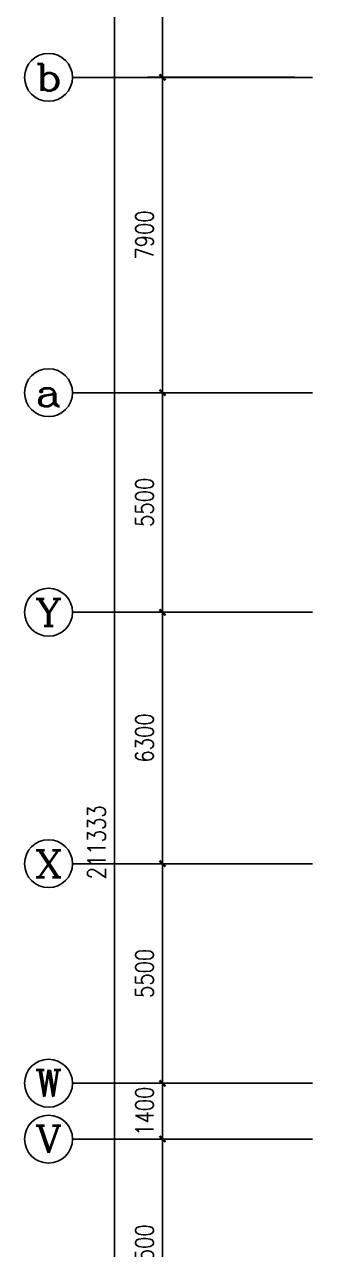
# Model space of a CAD drawing. Extents: x -1348811 to 123514, y -640545 to 749356.
# Drawn here: x -607569 to -600369, y -132124 to -101436 of the extents above; entities that cross this region are included whole.
import ezdxf
from ezdxf.enums import TextEntityAlignment as Align

# ---------------------------------------------------------------- set-up
doc = ezdxf.new("R2010")
doc.units = 0
doc.header["$LTSCALE"] = 10
doc.header["$MEASUREMENT"] = 0
doc.layers.get('0').update_dxf_attribs({"linetype": 'CONTINUOUS'})
doc.layers.get('Defpoints').update_dxf_attribs({"linetype": 'CONTINUOUS'})
doc.layers.add('AXIS', color=3, linetype='CONTINUOUS')
doc.layers.add('AXIS_TEXT', color=7, linetype='CONTINUOUS')
doc.styles.add('_TCH_AXIS', font='COMPLEX', dxfattribs={"bigfont": 'GBCBIG'})
doc.styles.add('COMPLEX', font='COMPLEX')
doc.styles.add('DIM_FONT', font='SIMPLEX', dxfattribs={"width": 0.8, "bigfont": 'HZTXT'})
doc.dimstyles.new('DIMN150', dxfattribs={"dimscale": 1.5, "dimtxt": 300, "dimasz": 100, "dimexe": 250, "dimexo": 300, "dimgap": 150, "dimtad": 1, "dimdec": 0, "dimzin": 0, "dimdsep": 46, "dimtxsty": 'DIM_FONT', "dimblk": 'ARCHTICK', "dimcen": 0.09, "dimclrt": 7, "dimazin": 2, "dimtfac": 1, "dimtdec": 0, "dimtix": 1, "dimtmove": 2, "dimatfit": 3, "dimfxl": 0, "dimtolj": 1, "dimtzin": 0, "dimarcsym": 0})

# ---------------------------------------------------------------- blocks, each defined once
blk = doc.blocks.new('_ArchTick')
at = {"color": 0, "linetype": 'ByBlock', "const_width": 0.4}
blk.add_lwpolyline([(-0.5, -0.5), (0.5, 0.5)], dxfattribs=at)
blk = doc.blocks.new('*D1921')
at = {"layer": 'AXIS', "color": 0, "lineweight": -2}
for p, q in [((-600819, -16259), (-605694, -16259)), ((-605319, -227593), (-605319, -16259)), ((-600819, -227593), (-605694, -227593))]:
    blk.add_line(p, q, dxfattribs=at)
at = {"layer": 'Defpoints', "color": 0}
for p in [(-605319, -16259), (-600369, -16259), (-600369, -227593)]:
    blk.add_point(p, dxfattribs=at)
at = {"layer": 'AXIS', "color": 0, "lineweight": -2, "xscale": 150, "yscale": 150, "zscale": 150}
for p, rotation in [((-605319, -16259), 90), ((-605319, -227593), 270)]:
    blk.add_blockref('_ArchTick', p, dxfattribs=dict(at, rotation=rotation))
at = {"layer": 'AXIS', "color": 7, "insert": (-605769, -121926), "char_height": 450, "attachment_point": 5, "rotation": 90, "style": 'DIM_FONT'}
blk.add_mtext('\\A1;211333', dxfattribs=at)
blk = doc.blocks.new('*D1937')
at = {"layer": 'AXIS', "color": 0, "lineweight": -2}
for p, q in [((-600819, -129359), (-604494, -129359)), ((-604119, -134859), (-604119, -129359)), ((-600819, -134859), (-604494, -134859))]:
    blk.add_line(p, q, dxfattribs=at)
at = {"layer": 'Defpoints', "color": 0}
for p in [(-604119, -129359), (-600369, -129359), (-600369, -134859)]:
    blk.add_point(p, dxfattribs=at)
at = {"layer": 'AXIS', "color": 0, "lineweight": -2, "xscale": 150, "yscale": 150, "zscale": 150}
for p, rotation in [((-604119, -129359), 90), ((-604119, -134859), 270)]:
    blk.add_blockref('_ArchTick', p, dxfattribs=dict(at, rotation=rotation))
at = {"layer": 'AXIS', "color": 7, "insert": (-604569, -132109), "char_height": 450, "attachment_point": 5, "rotation": 90, "style": 'DIM_FONT'}
blk.add_mtext('\\A1;5500', dxfattribs=at)
blk = doc.blocks.new('*D1938')
at = {"layer": 'AXIS', "color": 0, "lineweight": -2}
for p, q in [((-600819, -127959), (-604494, -127959)), ((-604119, -127959), (-604119, -127809)), ((-604119, -129359), (-604119, -127959)), ((-600819, -129359), (-604494, -129359)), ((-604119, -129359), (-604119, -129509))]:
    blk.add_line(p, q, dxfattribs=at)
at = {"layer": 'Defpoints', "color": 0}
for p in [(-604119, -127959), (-600369, -127959), (-600369, -129359)]:
    blk.add_point(p, dxfattribs=at)
at = {"layer": 'AXIS', "color": 0, "lineweight": -2, "xscale": 150, "yscale": 150, "zscale": 150}
for p, rotation in [((-604119, -127959), 270), ((-604119, -129359), 90)]:
    blk.add_blockref('_ArchTick', p, dxfattribs=dict(at, rotation=rotation))
at = {"layer": 'AXIS', "color": 7, "insert": (-604569, -128659), "char_height": 450, "attachment_point": 5, "rotation": 90, "style": 'DIM_FONT'}
blk.add_mtext('\\A1;1400', dxfattribs=at)
blk = doc.blocks.new('*D1939')
at = {"layer": 'AXIS', "color": 0, "lineweight": -2}
for p, q in [((-600819, -122459), (-604494, -122459)), ((-604119, -127959), (-604119, -122459)), ((-600819, -127959), (-604494, -127959))]:
    blk.add_line(p, q, dxfattribs=at)
at = {"layer": 'Defpoints', "color": 0}
for p in [(-604119, -122459), (-600369, -122459), (-600369, -127959)]:
    blk.add_point(p, dxfattribs=at)
at = {"layer": 'AXIS', "color": 0, "lineweight": -2, "xscale": 150, "yscale": 150, "zscale": 150}
for p, rotation in [((-604119, -122459), 90), ((-604119, -127959), 270)]:
    blk.add_blockref('_ArchTick', p, dxfattribs=dict(at, rotation=rotation))
at = {"layer": 'AXIS', "color": 7, "insert": (-604569, -125209), "char_height": 450, "attachment_point": 5, "rotation": 90, "style": 'DIM_FONT'}
blk.add_mtext('\\A1;5500', dxfattribs=at)
blk = doc.blocks.new('*D1940')
at = {"layer": 'AXIS', "color": 0, "lineweight": -2}
for p, q in [((-600819, -116159), (-604494, -116159)), ((-604119, -122459), (-604119, -116159)), ((-600819, -122459), (-604494, -122459))]:
    blk.add_line(p, q, dxfattribs=at)
at = {"layer": 'Defpoints', "color": 0}
for p in [(-604119, -116159), (-600369, -116159), (-600369, -122459)]:
    blk.add_point(p, dxfattribs=at)
at = {"layer": 'AXIS', "color": 0, "lineweight": -2, "xscale": 150, "yscale": 150, "zscale": 150}
for p, rotation in [((-604119, -116159), 90), ((-604119, -122459), 270)]:
    blk.add_blockref('_ArchTick', p, dxfattribs=dict(at, rotation=rotation))
at = {"layer": 'AXIS', "color": 7, "insert": (-604569, -119309), "char_height": 450, "attachment_point": 5, "rotation": 90, "style": 'DIM_FONT'}
blk.add_mtext('\\A1;6300', dxfattribs=at)
blk = doc.blocks.new('*D1941')
at = {"layer": 'AXIS', "color": 0, "lineweight": -2}
for p, q in [((-600819, -110659), (-604494, -110659)), ((-604119, -116159), (-604119, -110659)), ((-600819, -116159), (-604494, -116159))]:
    blk.add_line(p, q, dxfattribs=at)
at = {"layer": 'Defpoints', "color": 0}
for p in [(-604119, -110659), (-600369, -110659), (-600369, -116159)]:
    blk.add_point(p, dxfattribs=at)
at = {"layer": 'AXIS', "color": 0, "lineweight": -2, "xscale": 150, "yscale": 150, "zscale": 150}
for p, rotation in [((-604119, -110659), 90), ((-604119, -116159), 270)]:
    blk.add_blockref('_ArchTick', p, dxfattribs=dict(at, rotation=rotation))
at = {"layer": 'AXIS', "color": 7, "insert": (-604569, -113409), "char_height": 450, "attachment_point": 5, "rotation": 90, "style": 'DIM_FONT'}
blk.add_mtext('\\A1;5500', dxfattribs=at)
blk = doc.blocks.new('*D1942')
at = {"layer": 'AXIS', "color": 0, "lineweight": -2}
for p, q in [((-600819, -102759), (-604494, -102759)), ((-604119, -110659), (-604119, -102759)), ((-600819, -110659), (-604494, -110659))]:
    blk.add_line(p, q, dxfattribs=at)
at = {"layer": 'Defpoints', "color": 0}
for p in [(-604119, -102759), (-600369, -102759), (-600369, -110659)]:
    blk.add_point(p, dxfattribs=at)
at = {"layer": 'AXIS', "color": 0, "lineweight": -2, "xscale": 150, "yscale": 150, "zscale": 150}
for p, rotation in [((-604119, -102759), 90), ((-604119, -110659), 270)]:
    blk.add_blockref('_ArchTick', p, dxfattribs=dict(at, rotation=rotation))
at = {"layer": 'AXIS', "color": 7, "insert": (-604569, -106709), "char_height": 450, "attachment_point": 5, "rotation": 90, "style": 'DIM_FONT'}
blk.add_mtext('\\A1;7900', dxfattribs=at)
blk = doc.blocks.new('*D1943')
at = {"layer": 'AXIS', "color": 0, "lineweight": -2}
for p, q in [((-600819, -97259), (-604494, -97259)), ((-604119, -102759), (-604119, -97259)), ((-600819, -102759), (-604494, -102759))]:
    blk.add_line(p, q, dxfattribs=at)
at = {"layer": 'Defpoints', "color": 0}
for p in [(-604119, -97259), (-600369, -97259), (-600369, -102759)]:
    blk.add_point(p, dxfattribs=at)
at = {"layer": 'AXIS', "color": 0, "lineweight": -2, "xscale": 150, "yscale": 150, "zscale": 150}
for p, rotation in [((-604119, -97259), 90), ((-604119, -102759), 270)]:
    blk.add_blockref('_ArchTick', p, dxfattribs=dict(at, rotation=rotation))
at = {"layer": 'AXIS', "color": 7, "insert": (-604569, -100009), "char_height": 450, "attachment_point": 5, "rotation": 90, "style": 'DIM_FONT'}
blk.add_mtext('\\A1;5500', dxfattribs=at)
blk = doc.blocks.new('_AXISO')
blk.add_circle((0, 0), 0.5)
at = {"layer": 'AXIS_TEXT', "style": 'COMPLEX', "width": 1.041667}
blk.add_attdef('A', text='', height=0.56, dxfattribs=at).set_placement((-0.25, -0.28), (0.25, -0.28), align=Align.FIT)

msp = doc.modelspace()

# ---------------------------------------------------------------- linework, layer by layer
at = {"layer": 'AXIS'}
for p, q in [((-600369.2, -102759.4), (-606369.2, -102759.4)), ((-600369.2, -110659.4), (-606369.2, -110659.4)), ((-600369.2, -116159.4), (-606369.2, -116159.4)), ((-600369.2, -122459.4), (-606369.2, -122459.4)), ((-600369.2, -127959.4), (-606369.2, -127959.4)), ((-600369.2, -129359.4), (-606369.2, -129359.4))]:
    msp.add_line(p, q, dxfattribs=at)

# ---------------------------------------------------------------- block references
ref = msp.add_blockref('_AXISO', (-606969.2, -102759.4), dxfattribs=dict(at, xscale=1200, yscale=1200, zscale=1200))
ref.add_attrib('A', 'b', dxfattribs={"layer": 'AXIS_TEXT', "height": 678.8, "style": '_TCH_AXIS', "width": 1.3125}).set_placement((-607308.6, -103098.8), (-606629.8, -103098.8), align=Align.FIT)
ref = msp.add_blockref('_AXISO', (-606969.2, -110659.4), dxfattribs=dict(at, xscale=1200, yscale=1200, zscale=1200))
ref.add_attrib('A', 'a', dxfattribs={"layer": 'AXIS_TEXT', "height": 678.8, "style": '_TCH_AXIS', "width": 1.4}).set_placement((-607308.6, -110998.8), (-606629.8, -110998.8), align=Align.FIT)
ref = msp.add_blockref('_AXISO', (-606969.2, -116159.4), dxfattribs=dict(at, xscale=1200, yscale=1200, zscale=1200))
ref.add_attrib('A', 'Y', dxfattribs={"layer": 'AXIS_TEXT', "height": 678.8, "style": '_TCH_AXIS', "width": 1.105263}).set_placement((-607308.6, -116498.8), (-606629.8, -116498.8), align=Align.FIT)
ref = msp.add_blockref('_AXISO', (-606969.2, -122459.4), dxfattribs=dict(at, xscale=1200, yscale=1200, zscale=1200))
ref.add_attrib('A', 'X', dxfattribs={"layer": 'AXIS_TEXT', "height": 678.8, "style": '_TCH_AXIS', "width": 1.166667}).set_placement((-607308.6, -122798.8), (-606629.8, -122798.8), align=Align.FIT)
ref = msp.add_blockref('_AXISO', (-606969.2, -127959.4), dxfattribs=dict(at, xscale=1200, yscale=1200, zscale=1200))
ref.add_attrib('A', 'W', dxfattribs={"layer": 'AXIS_TEXT', "height": 678.8, "style": '_TCH_AXIS', "width": 0.954545}).set_placement((-607308.6, -128298.8), (-606629.8, -128298.8), align=Align.FIT)
ref = msp.add_blockref('_AXISO', (-606969.2, -129359.4), dxfattribs=dict(at, xscale=1200, yscale=1200, zscale=1200))
ref.add_attrib('A', 'V', dxfattribs={"layer": 'AXIS_TEXT', "height": 678.8, "style": '_TCH_AXIS', "width": 1.166667}).set_placement((-607308.6, -129698.8), (-606629.8, -129698.8), align=Align.FIT)

# ---------------------------------------------------------------- dimensions: what is measured, and where the dimension line sits
for p1, p2, distance, picture, middle in [((-600369.2384, -227592.8565), (-600369.2384, -16259.4328), 4950, '*D1921', (-605769.2384, -121926.1446)), ((-600369.2, -102759.4), (-600369.2, -97259.4), 3750, '*D1943', (-604569.2, -100009.4)), ((-600369.2, -110659.4), (-600369.2, -102759.4), 3750, '*D1942', (-604569.2, -106709.4)), ((-600369.2, -116159.4), (-600369.2, -110659.4), 3750, '*D1941', (-604569.2, -113409.4)), ((-600369.2, -122459.4), (-600369.2, -116159.4), 3750, '*D1940', (-604569.2, -119309.4)), ((-600369.2, -127959.4), (-600369.2, -122459.4), 3750, '*D1939', (-604569.2, -125209.4)), ((-600369.2, -129359.4), (-600369.2, -127959.4), 3750, '*D1938', (-604569.2, -128659.4)), ((-600369.2, -134859.4), (-600369.2, -129359.4), 3750, '*D1937', (-604569.2, -132109.4))]:
    dim = msp.add_aligned_dim(p1=p1, p2=p2, distance=distance, dimstyle='DIMN150', dxfattribs=at)
    dim.commit()
    dim.dimension.update_dxf_attribs({"geometry": picture, "text_midpoint": middle})

doc.saveas('drawing.dxf')
